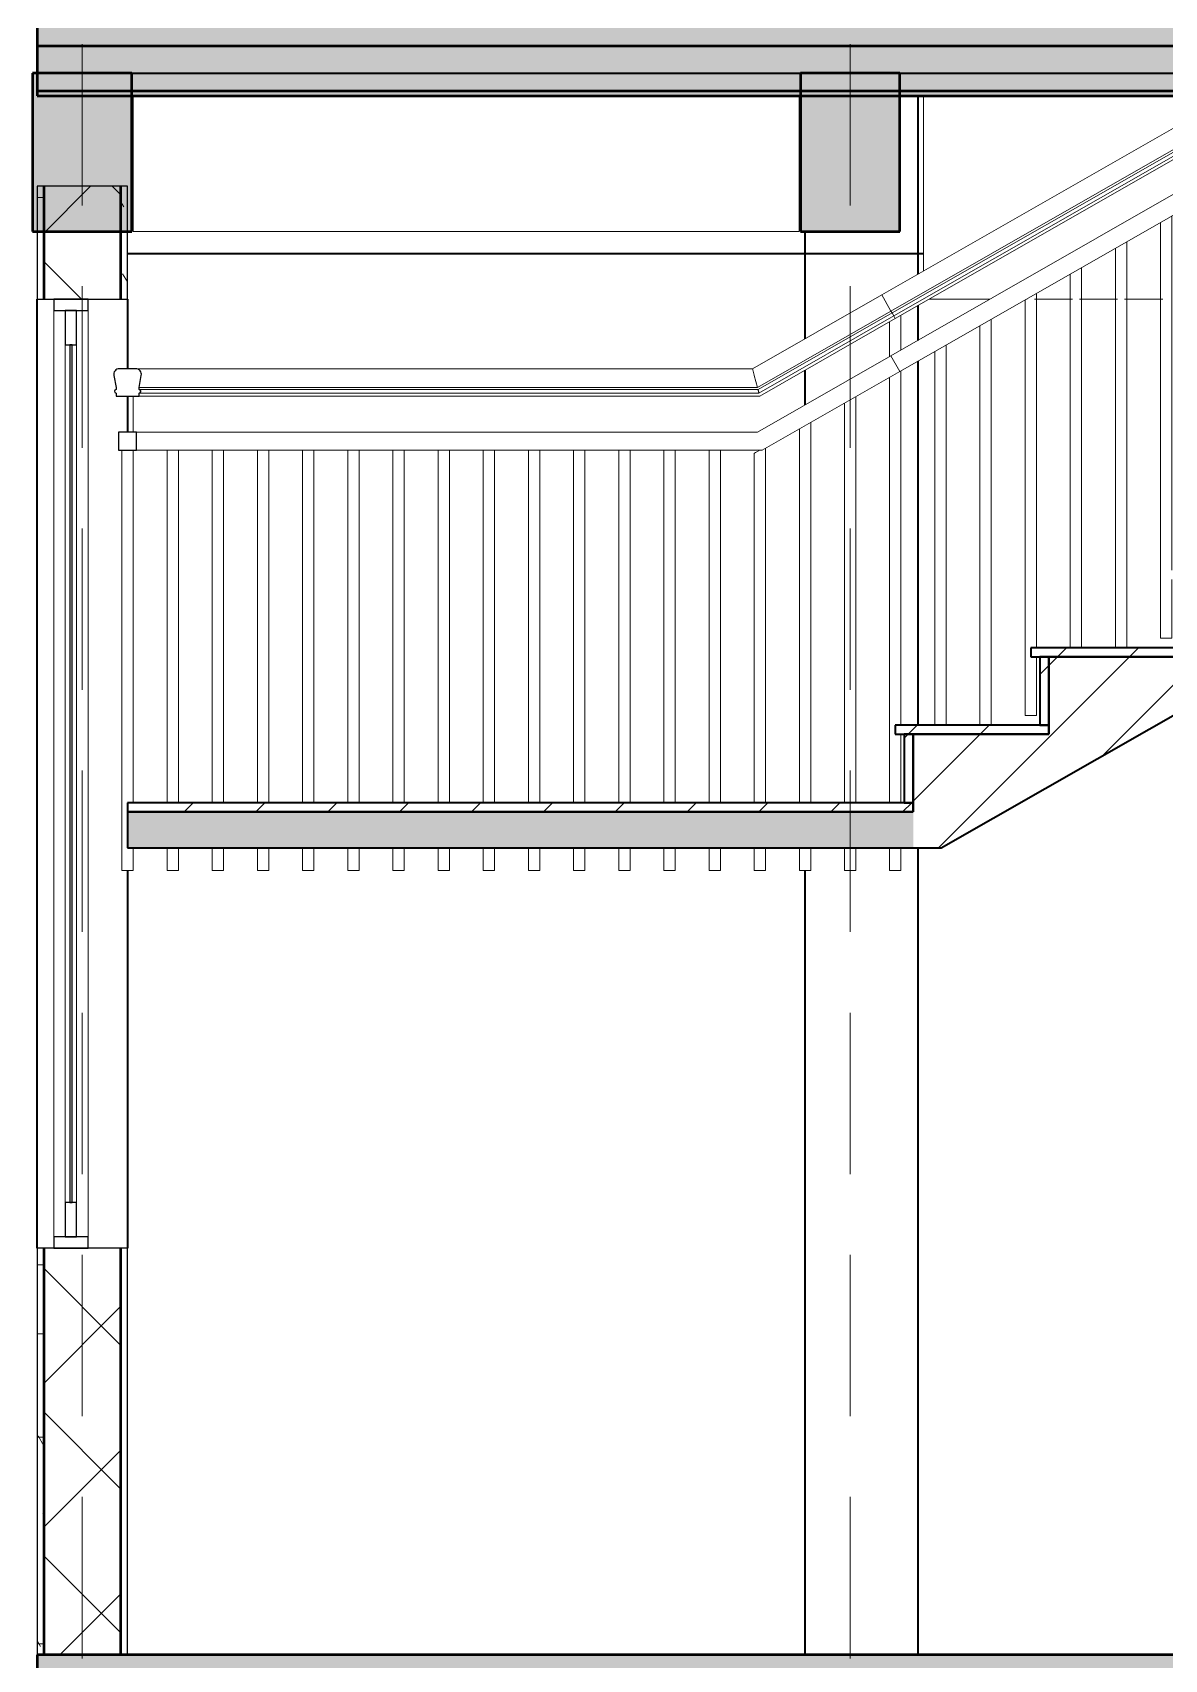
# Model space of a CAD drawing. Header units: millimetres. Extents: x -31177 to 43935, y -145912 to 20306.
# Drawn here: x -15010 to -12504, y -62510 to -58910 of the extents above; entities that cross this region are included whole.
import ezdxf

# ---------------------------------------------------------------- set-up
doc = ezdxf.new("R2010")
doc.units = ezdxf.units.MM
doc.linetypes.add('Hidden', pattern=[535.78125, 357.1875, -178.59375])
for name, color, linetype, lineweight in [('A-FLOR', 7, 'Continuous', 18), ('A-FLOR-HRAL', 2, 'Continuous', 18), ('A-FLOR-MCUT', 7, 'Continuous', 50), ('A-FLOR-PATT', 8, 'Continuous', 50), ('A-GLAZ', 4, 'Continuous', 25), ('A-WALL', 7, 'Continuous', 35), ('A-WALL-PATT', 8, 'Continuous', 25), ('S-BEAM', 7, 'Continuous', 18), ('S-COLS', 7, 'Continuous', 35), ('S-FNDN', 7, 'Continuous', 18), ('S-GRID', 1, 'Continuous', 9), ('S-STRS', 2, 'Continuous', 25)]:
    doc.layers.add(name, color=color, linetype=linetype, lineweight=lineweight)
pattern_1 = [(0, (-5629.864, -63999.29), (304.8, 76.2), [25.146, -203.454, 25.146, -203.454, -1219.2]), (0, (-5629.864, -63999.29), (304.8, 76.2), [-457.2, 25.146, -432.054, 25.146, -203.454, -533.4]), (0, (-5629.864, -63999.29), (304.8, 76.2), [-1143, 25.146, -127.254, 25.146, -355.854]), (120, (-5515.564, -63961.19), (-218.39114, 225.86454), [25.146, -203.454, 25.146, -203.454, -1219.2]), (120, (-5515.564, -63961.19), (-218.39114, 225.86454), [-457.2, 25.146, -432.054, 25.146, -203.454, -533.4]), (120, (-5515.564, -63961.19), (-218.39114, 225.86454), [-1143, 25.146, -127.254, 25.146, -355.854]), (240, (-5477.464, -63808.79), (-86.40886, -302.06454), [25.146, -203.454, 25.146, -203.454, -1219.2]), (240, (-5477.464, -63808.79), (-86.40886, -302.06454), [-457.2, 25.146, -432.054, 25.146, -203.454, -533.4]), (240, (-5477.464, -63808.79), (-86.40886, -302.06454), [-1143, 25.146, -127.254, 25.146, -355.854])]
pattern_2 = [(45, (-5629.86, -63999.29), (-79.5495, 79.5495), [])]

# ---------------------------------------------------------------- blocks, each defined once
blk = doc.blocks.new('CUA SO 2 CANH NHOM KINH O O THOANG - K3_3100x2100-2404852-MẶT CẮT 3-3')
at = {"layer": 'A-GLAZ'}
for p, q in [((-14887, 3000), (-14963, 3000)), ((-14963, 3000), (-14963, 2975)), ((-14887, 2975), (-14887, 3000)), ((-14963, 2975), (-14887, 2975)), ((-14912.5, 2975), (-14937.5, 2975)), ((-14937.5, 2975), (-14937.5, 2899)), ((-14912.5, 2899), (-14912.5, 2975)), ((-14937.5, 2899), (-14912.5, 2899)), ((-14922.5, 2899), (-14927.5, 2899)), ((-14927.5, 2899), (-14927.5, 1001)), ((-14922.5, 1001), (-14922.5, 2899)), ((-14912.5, 1001), (-14937.5, 1001)), ((-14937.5, 1001), (-14937.5, 925)), ((-14927.5, 1001), (-14922.5, 1001)), ((-14912.5, 925), (-14912.5, 1001)), ((-14887, 925), (-14963, 925)), ((-14963, 925), (-14963, 900)), ((-14963, 900), (-14887, 900)), ((-14937.5, 925), (-14912.5, 925)), ((-14887, 900), (-14887, 925))]:
    blk.add_line(p, q, dxfattribs=at)
at = {"layer": 'A-GLAZ', "lineweight": 18}
for p, q in [((-14963, 2975), (-14963, 925)), ((-14887, 2975), (-14887, 925)), ((-14937.5, 2899), (-14937.5, 1001)), ((-14912.5, 2899), (-14912.5, 1001))]:
    blk.add_line(p, q, dxfattribs=at)
blk = doc.blocks.new('Railing - 25mm-2368058-MẶT CẮT 3-3')
at = {"layer": 'A-FLOR-HRAL'}
blk.add_line((-14787.1, 2850), (-14787.1, 2770), dxfattribs=at)
blk = doc.blocks.new('Railing - 25mm-V40-MẶT CẮT 3-3')
at = {"layer": 'A-FLOR-HRAL'}
for p, q in [((-13112.5, 10373), (-13112.5, 10450)), ((-13087.8, 10464.1), (-13087.5, 10464.3)), ((-13087.5, 10464.3), (-13087.5, 10387.3)), ((-13087.5, 10341.3), (-13087.5, 9557.1)), ((-13112.5, 9385.7), (-13112.5, 10327)), ((-13087.5, 9537.1), (-13087.5, 9385.7)), ((-13112.5, 9235.7), (-13112.5, 9285.2)), ((-13087.5, 9285.2), (-13087.5, 9235.7)), ((-13112.5, 9235.7), (-13100, 9235.7)), ((-13100, 9235.7), (-13087.5, 9235.7))]:
    blk.add_line(p, q, dxfattribs=at)
blk = doc.blocks.new('Railing - 25mm-V41-MẶT CẮT 3-3')
at = {"layer": 'A-FLOR-HRAL'}
for p, q in [((-14812.1, 9235.7), (-14812.1, 10165.7)), ((-14787.1, 10165.7), (-14787.1, 9385.7)), ((-14787.1, 9285.2), (-14787.1, 9235.7)), ((-14812.1, 9235.7), (-14787.1, 9235.7))]:
    blk.add_line(p, q, dxfattribs=at)
blk = doc.blocks.new('Railing - 25mm-V42-MẶT CẮT 3-3')
at = {"layer": 'A-FLOR-HRAL'}
for p, q in [((-14712.1, 9385.7), (-14712.1, 10165.7)), ((-14687.1, 10165.7), (-14687.1, 9385.7)), ((-14712.1, 9235.7), (-14712.1, 9285.2)), ((-14687.1, 9285.2), (-14687.1, 9235.7)), ((-14712.1, 9235.7), (-14699.6, 9235.7)), ((-14699.6, 9235.7), (-14687.1, 9235.7))]:
    blk.add_line(p, q, dxfattribs=at)
blk = doc.blocks.new('Railing - 25mm-V43-MẶT CẮT 3-3')
at = {"layer": 'A-FLOR-HRAL'}
for p, q in [((-13412.1, 9385.7), (-13412.1, 10158.8)), ((-13387.1, 10170.1), (-13387.1, 9385.7)), ((-13412.1, 9235.7), (-13412.1, 9285.2)), ((-13387.1, 9285.2), (-13387.1, 9235.7)), ((-13412.1, 9235.7), (-13399.6, 9235.7)), ((-13399.6, 9235.7), (-13387.1, 9235.7))]:
    blk.add_line(p, q, dxfattribs=at)
at = {"layer": 'A-FLOR-HRAL', "flags": 128}
blk.add_lwpolyline([(-13412.1, 10158.8), (-13411.8, 10159), (-13409.4, 10160.4), (-13405, 10162.8), (-13400, 10165.7)], dxfattribs=at)
blk = doc.blocks.new('Railing - 25mm-V44-MẶT CẮT 3-3')
at = {"layer": 'A-FLOR-HRAL'}
for p, q in [((-13287.1, 10227.2), (-13287.1, 9385.7)), ((-13312.1, 9385.7), (-13312.1, 10212.9)), ((-13312.1, 9235.7), (-13312.1, 9285.2)), ((-13287.1, 9285.2), (-13287.1, 9235.7)), ((-13312.1, 9235.7), (-13299.6, 9235.7)), ((-13299.6, 9235.7), (-13287.1, 9235.7))]:
    blk.add_line(p, q, dxfattribs=at)
blk = doc.blocks.new('Railing - 25mm-V45-MẶT CẮT 3-3')
at = {"layer": 'A-FLOR-HRAL'}
for p, q in [((-13212.1, 9385.7), (-13212.1, 10270.1)), ((-13187.1, 10284.3), (-13187.1, 9385.7)), ((-13212.1, 9235.7), (-13212.1, 9285.2)), ((-13187.1, 9285.2), (-13187.1, 9235.7)), ((-13212.1, 9235.7), (-13199.6, 9235.7)), ((-13199.6, 9235.7), (-13187.1, 9235.7))]:
    blk.add_line(p, q, dxfattribs=at)
blk = doc.blocks.new('Railing - 25mm-2368061-MẶT CẮT 3-3')
at = {"layer": 'A-FLOR-HRAL'}
for p, q in [((-13012.5, 5957.1), (-13012.5, 6784.1)), ((-12987.5, 6798.4), (-12987.5, 5957.1))]:
    blk.add_line(p, q, dxfattribs=at)
blk = doc.blocks.new('Railing - 25mm-2368063-MẶT CẮT 3-3')
at = {"layer": 'A-FLOR-HRAL'}
for p, q in [((-12912.5, 5957.1), (-12912.5, 6841.3)), ((-12887.5, 6855.5), (-12887.5, 5957.1))]:
    blk.add_line(p, q, dxfattribs=at)
blk = doc.blocks.new('Railing - 25mm-V21-MẶT CẮT 3-3')
at = {"layer": 'A-FLOR-HRAL'}
for p, q in [((-12512.5, 6150), (-12512.5, 7069.8)), ((-12487.5, 7084.1), (-12487.5, 6300)), ((-12487.5, 6280), (-12487.5, 6150)), ((-12512.5, 6150), (-12500, 6150)), ((-12500, 6150), (-12487.5, 6150))]:
    blk.add_line(p, q, dxfattribs=at)
blk = doc.blocks.new('Railing - Railing-2370322-MẶT CẮT 3-3')
at = {"layer": 'A-FLOR-HRAL'}
for p, q in [((-12359.1, 10950), (-13129.9, 10509.5)), ((-12102.8, 10950), (-13109.9, 10374.5)), ((-12275.9, 10950), (-13109.5, 10473.7)), ((-12266.2, 10950), (-13107.1, 10469.5)), ((-12266.2, 10950), (-13107.1, 10469.5)), ((-13103.3, 10462.9), (-12250.9, 10950)), ((-12250.9, 10950), (-13103.3, 10462.9)), ((-12237.5, 10950), (-13100, 10457.1)), ((-12022.2, 10950), (-13090.1, 10339.8)), ((-13129.9, 10509.5), (-13416, 10346)), ((-13122.4, 10496.4), (-13129.9, 10509.5)), ((-13129.9, 10509.5), (-13122.4, 10496.4)), ((-13122.4, 10496.4), (-13109.5, 10473.7)), ((-13109.5, 10473.7), (-13122.4, 10496.4)), ((-13109.5, 10473.7), (-13405.1, 10304.8)), ((-13107.1, 10469.5), (-13403.8, 10299.9)), ((-13107.1, 10469.5), (-13403.8, 10299.9)), ((-13401.8, 10292.3), (-13103.3, 10462.9)), ((-13103.3, 10462.9), (-13401.8, 10292.3)), ((-13100, 10457.1), (-13400, 10285.7)), ((-13109.5, 10473.7), (-13107.1, 10469.5)), ((-13107.1, 10469.5), (-13109.5, 10473.7)), ((-13103.3, 10462.9), (-13107.1, 10469.5)), ((-13107.1, 10469.5), (-13103.3, 10462.9)), ((-13103.3, 10462.9), (-13100, 10457.1)), ((-13100, 10457.1), (-13103.3, 10462.9)), ((-13109.9, 10374.5), (-13405.3, 10205.7)), ((-13109.9, 10374.5), (-13090.1, 10339.8)), ((-13090.1, 10339.8), (-13109.9, 10374.5)), ((-13416, 10346), (-14781.6, 10346)), ((-13090.1, 10339.8), (-13394.7, 10165.7)), ((-13405.1, 10304.8), (-14774.2, 10304.8)), ((-13403.8, 10299.9), (-14774.2, 10299.9)), ((-13403.8, 10299.9), (-14774.2, 10299.9)), ((-13405.1, 10304.8), (-13412, 10330.9)), ((-14774.2, 10292.3), (-13401.8, 10292.3)), ((-13401.8, 10292.3), (-14774.2, 10292.3)), ((-13400, 10285.7), (-14774.2, 10285.7)), ((-13405.3, 10205.7), (-14779.6, 10205.7)), ((-13394.7, 10165.7), (-14779.6, 10165.7))]:
    blk.add_line(p, q, dxfattribs=at)
at = {"layer": 'A-FLOR-HRAL', "lineweight": 25}
for p, q in [((-14781.6, 10346), (-14817.6, 10346)), ((-14830, 10330.9), (-14825, 10304.8)), ((-14825, 10304.8), (-14825, 10299.9)), ((-14774.2, 10304.8), (-14769.2, 10330.9)), ((-14774.2, 10299.9), (-14774.2, 10304.8)), ((-14825, 10292.3), (-14825, 10285.7)), ((-14825, 10285.7), (-14774.2, 10285.7)), ((-14774.2, 10285.7), (-14774.2, 10292.3)), ((-14819.6, 10205.7), (-14819.6, 10165.7)), ((-14779.6, 10205.7), (-14819.6, 10205.7)), ((-14779.6, 10165.7), (-14779.6, 10205.7)), ((-14819.6, 10165.7), (-14779.6, 10165.7))]:
    blk.add_line(p, q, dxfattribs=at)
at = {"layer": 'A-FLOR-HRAL', "flags": 128}
for points in [[(-14772, 10341.6), (-14772.9, 10342.6), (-14775.5, 10344.5), (-14778.5, 10345.6), (-14781.6, 10346)], [(-14769.2, 10330.9), (-14769, 10334.1), (-14769.6, 10337.3), (-14770.9, 10340.1), (-14771.7, 10341.3)], [(-14774.2, 10292.3), (-14773.2, 10292.5), (-14772.3, 10292.9), (-14771.5, 10293.5), (-14770.9, 10294.2), (-14770.5, 10295.2), (-14770.4, 10296.1), (-14770.5, 10297.1), (-14770.9, 10298), (-14771.5, 10298.8), (-14772.3, 10299.4), (-14773.2, 10299.8), (-14774.2, 10299.9)]]:
    blk.add_lwpolyline(points, dxfattribs=at)
at = {"layer": 'A-FLOR-HRAL', "lineweight": 25}
for centre, radius, start, end in [((-14817.6, 10333.3), 12.7, 90, 190.8855), ((-14781.6, 10333.3), 12.7, 349.1145, 90), ((-14825, 10296.1), 3.8, 90, 270), ((-14774.2, 10296.1), 3.8, 270, 90)]:
    blk.add_arc(centre, radius, start, end, dxfattribs=at)
at = {"layer": 'A-FLOR-HRAL'}
for points, knots in [([(-13412, 10330.9), (-13412.3, 10332), (-13412.9, 10334.1), (-13413.7, 10337.3), (-13414.5, 10340.2), (-13415.4, 10343.5), (-13415.9, 10345.6), (-13416, 10346), (-13416, 10346)], [0, 0, 0, 0, 0.142857, 0.285714, 0.428571, 0.571429, 0.857143, 1, 1, 1, 1]), ([(-13401.8, 10292.3), (-13401.8, 10292.3), (-13401.8, 10292.6), (-13402, 10293.4), (-13402.3, 10294.2), (-13402.5, 10295.2), (-13402.8, 10296.1), (-13403, 10297.1), (-13403.3, 10298.1), (-13403.5, 10298.9), (-13403.7, 10299.5), (-13403.8, 10299.9), (-13403.8, 10299.9), (-13403.8, 10299.9)], [0, 0, 0, 0, 0.166667, 0.25, 0.333333, 0.416667, 0.5, 0.583333, 0.666667, 0.75, 0.833333, 0.916667, 1, 1, 1, 1])]:
    blk.add_open_spline(points, degree=3, knots=knots, dxfattribs=at)
for name, p in [('Railing - 25mm-V21-MẶT CẮT 3-3', (0, 3600)), ('Railing - 25mm-2368063-MẶT CẮT 3-3', (300, 3771.4)), ('Railing - 25mm-2368061-MẶT CẮT 3-3', (300, 3771.4)), ('Railing - 25mm-V21-MẶT CẮT 3-3', (-300, 3428.6)), ('Railing - 25mm-V40-MẶT CẮT 3-3', (0, 0)), ('Railing - 25mm-2368063-MẶT CẮT 3-3', (0, 3600)), ('Railing - 25mm-2368061-MẶT CẮT 3-3', (0, 3600)), ('Railing - 25mm-2368058-MẶT CẮT 3-3', (0, 7435.7)), ('Railing - 25mm-V45-MẶT CẮT 3-3', (0, 0)), ('Railing - 25mm-V44-MẶT CẮT 3-3', (0, 0)), ('Railing - 25mm-V41-MẶT CẮT 3-3', (0, 0)), ('Railing - 25mm-V42-MẶT CẮT 3-3', (0, 0)), ('Railing - 25mm-V42-MẶT CẮT 3-3', (100, 0)), ('Railing - 25mm-V42-MẶT CẮT 3-3', (200, 0)), ('Railing - 25mm-V42-MẶT CẮT 3-3', (300, 0)), ('Railing - 25mm-V42-MẶT CẮT 3-3', (400, 0)), ('Railing - 25mm-V42-MẶT CẮT 3-3', (500, 0)), ('Railing - 25mm-V42-MẶT CẮT 3-3', (600, 0)), ('Railing - 25mm-V42-MẶT CẮT 3-3', (700, 0)), ('Railing - 25mm-V42-MẶT CẮT 3-3', (800, 0)), ('Railing - 25mm-V42-MẶT CẮT 3-3', (900, 0)), ('Railing - 25mm-V42-MẶT CẮT 3-3', (1000, 0)), ('Railing - 25mm-V42-MẶT CẮT 3-3', (1100, 0)), ('Railing - 25mm-V42-MẶT CẮT 3-3', (1200, 0)), ('Railing - 25mm-V43-MẶT CẮT 3-3', (0, 0))]:
    blk.add_blockref(name, p)
blk = doc.blocks.new('dam betong - 220X350-2382505-MẶT CẮT 3-3')
at = {"layer": 'S-BEAM'}
blk.add_hatch(color=256, dxfattribs=at).paths.add_polyline_path([(-14790, 3450), (-14790, 3800), (-15010, 3800), (-15010, 3450), (-14962.4, 3450)])
at = {"layer": 'S-BEAM', "lineweight": 50}
for p, q in [((-14790, 3800), (-15010, 3800)), ((-15010, 3800), (-15010, 3450)), ((-14790, 3450), (-14790, 3800)), ((-15010, 3450), (-14790, 3450))]:
    blk.add_line(p, q, dxfattribs=at)
blk = doc.blocks.new('M_Concrete-Rectangular-Column - COT200X250-V54-MẶT CẮT 3-3')
at = {"layer": 'S-COLS'}
for p, q in [((-13050, 10950), (-13050, 10555.2)), ((-13300, 10650), (-13300, 10412.3)), ((-13050, 10485.7), (-13050, 10408.7)), ((-13300, 10342.9), (-13300, 10265.9)), ((-13050, 10362.7), (-13050, 9557.1)), ((-13050, 9285.2), (-13050, 7500)), ((-13300, 9235.7), (-13300, 7500))]:
    blk.add_line(p, q, dxfattribs=at)

msp = doc.modelspace()

# ---------------------------------------------------------------- hatches: boundary and pattern name
at = {"layer": 'A-FLOR-PATT'}
for points in [[(100.4, -58940), (100.4, -58900), (-15000, -58900), (-15000, -58940), (-62.7, -58940)], [(-15000, -59040), (100.4, -59040), (100.4, -58940), (-15000, -58940)], [(-226.4, -62540), (100.4, -62540), (100.4, -62500), (-15000, -62500), (-15000, -62540), (-553.9, -62540)]]:
    msp.add_hatch(color=256, dxfattribs=at).paths.add_polyline_path(points)
at = {"layer": 'A-FLOR-PATT', "lineweight": 18}
msp.add_hatch(color=256, dxfattribs=at).paths.add_polyline_path([(100.4, -59050), (100.4, -59040), (-15000, -59040), (-15000, -59050), (-62.7, -59050)])
at = {"layer": 'A-WALL-PATT', "lineweight": 18}
h = msp.add_hatch(dxfattribs=at)
h.set_pattern_fill('FP_1', color=256, style=0, pattern_type=2)
h.set_pattern_definition(pattern_1)
h.paths.add_polyline_path([(-15000, -62500), (-14985, -62500), (-14985, -61600), (-15000, -61600)])
h.paths.add_polyline_path([(-14985, -59500), (-14985, -59250), (-15000, -59250), (-15000, -59500)])
h = msp.add_hatch(dxfattribs=at)
h.set_pattern_fill('FP_2', color=256, style=0, pattern_type=2)
h.set_pattern_definition([(45, (-5629.86, -63999.3), (-159.099, 159.099), []), (135, (-5629.86, -63999.3), (-159.099, -159.099), [])])
h.paths.add_polyline_path([(-14985, -62500), (-14815, -62500), (-14815, -61600), (-14985, -61600)])
h.paths.add_polyline_path([(-14985, -59500), (-14815, -59500), (-14815, -59250), (-14985, -59250)])
h = msp.add_hatch(dxfattribs=at)
h.set_pattern_fill('FP_1', color=256, style=0, pattern_type=2)
h.set_pattern_definition(pattern_1)
h.paths.add_polyline_path([(-14815, -62500), (-14800, -62500), (-14800, -61600), (-14815, -61600), (-14815, -61773.7)])
h.paths.add_polyline_path([(-14800, -59500), (-14800, -59250), (-14815, -59250), (-14815, -59500)])
at = {"layer": 'S-BEAM'}
msp.add_hatch(color=256, dxfattribs=at).paths.add_polyline_path([(-13310, -59350), (-13090, -59350), (-13090, -59000), (-13310, -59000), (-13310, -59126.5)])
at = {"layer": 'S-STRS', "lineweight": 18}
h = msp.add_hatch(dxfattribs=at)
h.set_pattern_fill('FP_3', color=256, style=0, pattern_type=2)
h.set_pattern_definition(pattern_2)
h.paths.add_polyline_path([(-13060, -60714.3), (-12997.6, -60713.8), (-11917.8, -60096.8), (-11917.8, -60013.7), (-11772.4, -60013.7), (-10100, -59058), (-10100, -58920), (-10360, -58920), (-10360, -59091.4), (-10660, -59091.4), (-10660, -59262.9), (-10960, -59262.9), (-10960, -59434.3), (-11260, -59434.3), (-11260, -59605.7), (-11560, -59605.7), (-11560, -59777.1), (-11860, -59777.1), (-11860, -59948.6), (-12160, -59948.6), (-12160, -60120), (-12460, -60120), (-12460, -60291.4), (-12760, -60291.4), (-12760, -60462.9), (-13060, -60462.9), (-13060, -60648.6)])
h = msp.add_hatch(dxfattribs=at)
h.set_pattern_fill('FP_3', color=256, style=0, pattern_type=2)
h.set_pattern_definition(pattern_2)
h.paths.add_polyline_path([(-12506.4, -60291.4), (-12460, -60291.4), (-12460, -60271.4), (-12800, -60271.4), (-12800, -60291.4), (-12588.2, -60291.4)])
h = msp.add_hatch(dxfattribs=at)
h.set_pattern_fill('FP_3', color=256, style=0, pattern_type=2)
h.set_pattern_definition(pattern_2)
h.paths.add_polyline_path([(-12780, -60442.9), (-12760, -60442.9), (-12760, -60291.4), (-12780, -60291.4), (-12780, -60383.9)])
h = msp.add_hatch(dxfattribs=at)
h.set_pattern_fill('FP_3', color=256, style=0, pattern_type=2)
h.set_pattern_definition(pattern_2)
h.paths.add_polyline_path([(-12874.8, -60462.9), (-12760, -60462.9), (-12760, -60442.9), (-13100, -60442.9), (-13100, -60462.9), (-12915.7, -60462.9)])
h = msp.add_hatch(dxfattribs=at)
h.set_pattern_fill('FP_3', color=256, style=0, pattern_type=2)
h.set_pattern_definition(pattern_2)
h.paths.add_polyline_path([(-13079.4, -60614.3), (-13060, -60614.3), (-13060, -60462.9), (-13080, -60462.9), (-13080, -60614.3)])
h = msp.add_hatch(dxfattribs=at)
h.set_pattern_fill('FP_3', color=256, style=0, pattern_type=2)
h.set_pattern_definition(pattern_2)
h.paths.add_polyline_path([(-13079.4, -60634.3), (-13060, -60634.3), (-13060, -60614.3), (-14800, -60614.3), (-14800, -60634.3), (-13099.9, -60634.3)])
at = {"layer": 'S-STRS'}
msp.add_hatch(color=256, dxfattribs=at).paths.add_polyline_path([(-14800, -60714.3), (-13060, -60714.3), (-13060, -60634.3), (-14800, -60634.3), (-14800, -60648.6)])

# ---------------------------------------------------------------- linework, layer by layer
at = {"layer": 'A-FLOR', "color": 250, "lineweight": 50}
for p, q in [((-15000, -58900), (-15000, -59050)), ((-15000, -59050), (100.4, -59050)), ((100.4, -62500), (-15000, -62500)), ((-15000, -62500), (-15000, -62650))]:
    msp.add_line(p, q, dxfattribs=at)
at = {"layer": 'A-FLOR-MCUT'}
for p, q in [((100.4, -58940), (-15000, -58940)), ((100.4, -59040), (-15000, -59040))]:
    msp.add_line(p, q, dxfattribs=at)
at = {"layer": 'A-WALL', "lineweight": 25}
for p, q in [((-14800, -59250), (-15000, -59250)), ((-15000, -59250), (-15000, -59500)), ((-14800, -59500), (-14800, -59250)), ((-15000, -59500), (-14800, -59500)), ((-14800, -61600), (-15000, -61600)), ((-15000, -61600), (-15000, -62500)), ((-14800, -62500), (-14800, -61600))]:
    msp.add_line(p, q, dxfattribs=at)
at = {"layer": 'A-WALL', "lineweight": 50}
for p, q in [((-14985, -59250), (-14985, -59500)), ((-14815, -59250), (-14815, -59500)), ((-14985, -61600), (-14985, -62500)), ((-14815, -61600), (-14815, -62500))]:
    msp.add_line(p, q, dxfattribs=at)
at = {"layer": 'A-WALL'}
for p, q in [((-13037.3, -59400), (-14800, -59400)), ((-15000, -61600), (-15000, -59500)), ((-14800, -59500), (-14800, -59654)), ((-14800, -59714.3), (-14800, -59794.3)), ((-14800, -60764.3), (-14800, -61600))]:
    msp.add_line(p, q, dxfattribs=at)
at = {"layer": 'S-BEAM', "lineweight": 50}
for p, q in [((-13090, -59000), (-13310, -59000)), ((-13310, -59000), (-13310, -59350)), ((-13090, -59350), (-13090, -59000)), ((-13310, -59350), (-13090, -59350))]:
    msp.add_line(p, q, dxfattribs=at)
at = {"layer": 'S-BEAM'}
for p, q in [((-14787.3, -59350), (-14787.3, -59050)), ((-13312.7, -59050), (-13312.7, -59350)), ((-13037.3, -59437.6), (-13037.3, -59050)), ((-13312.7, -59350), (-14787.3, -59350)), ((-12890.3, -59500), (-13025, -59500)), ((-12808, -59500), (-12809.7, -59500)), ((-12707.9, -59500), (-12792, -59500)), ((-12607.9, -59500), (-12692.1, -59500)), ((-12507.9, -59500), (-12592.1, -59500))]:
    msp.add_line(p, q, dxfattribs=at)
at = {"layer": 'S-FNDN', "lineweight": 35}
msp.add_line((-15000, -59000), (100.4, -59000), dxfattribs=at)
at = {"layer": 'S-GRID', "linetype": 'Hidden'}
for p, q in [((-14900, -73223.2), (-14900, -52442.8)), ((-13200, -73223.2), (-13200, -52442.8))]:
    msp.add_line(p, q, dxfattribs=at)
at = {"layer": 'S-STRS', "lineweight": 35}
for p, q in [((-12998.4, -60714.3), (-11917.8, -60096.8)), ((-12460, -60271.4), (-12800, -60271.4)), ((-12800, -60271.4), (-12800, -60291.4)), ((-12800, -60291.4), (-12460, -60291.4)), ((-12780, -60291.4), (-12780, -60442.9)), ((-12760, -60291.4), (-12780, -60291.4)), ((-12460, -60291.4), (-12760, -60291.4)), ((-12760, -60291.4), (-12760, -60462.9)), ((-12760, -60442.9), (-12760, -60291.4)), ((-12760, -60442.9), (-13100, -60442.9)), ((-13100, -60442.9), (-13100, -60462.9)), ((-12780, -60442.9), (-12760, -60442.9)), ((-12760, -60462.9), (-12760, -60442.9)), ((-13100, -60462.9), (-12760, -60462.9)), ((-13080, -60462.9), (-13080, -60614.3)), ((-13060, -60462.9), (-13080, -60462.9)), ((-12760, -60462.9), (-13060, -60462.9)), ((-13060, -60462.9), (-13060, -60634.3)), ((-13060, -60614.3), (-13060, -60462.9)), ((-13060, -60614.3), (-14800, -60614.3)), ((-14800, -60614.3), (-14800, -60634.3)), ((-13080, -60614.3), (-13060, -60614.3)), ((-13060, -60634.3), (-13060, -60614.3)), ((-13060, -60634.3), (-14800, -60634.3)), ((-14800, -60634.3), (-14800, -60714.3)), ((-14800, -60634.3), (-13060, -60634.3)), ((-14800, -60714.3), (-13060, -60714.3)), ((-13060, -60714.3), (-12998.4, -60714.3))]:
    msp.add_line(p, q, dxfattribs=at)

# ---------------------------------------------------------------- block references
at = {"layer": 'A-FLOR-HRAL'}
msp.add_blockref('Railing - Railing-2370322-MẶT CẮT 3-3', (0, -70000), dxfattribs=at)
at = {"layer": 'A-GLAZ', "lineweight": 18}
msp.add_blockref('CUA SO 2 CANH NHOM KINH O O THOANG - K3_3100x2100-2404852-MẶT CẮT 3-3', (0, -62500), dxfattribs=at)
at = {"layer": 'S-BEAM'}
msp.add_blockref('dam betong - 220X350-2382505-MẶT CẮT 3-3', (0, -62800), dxfattribs=at)
at = {"layer": 'S-COLS'}
msp.add_blockref('M_Concrete-Rectangular-Column - COT200X250-V54-MẶT CẮT 3-3', (0, -70000), dxfattribs=at)

doc.saveas('drawing.dxf')
